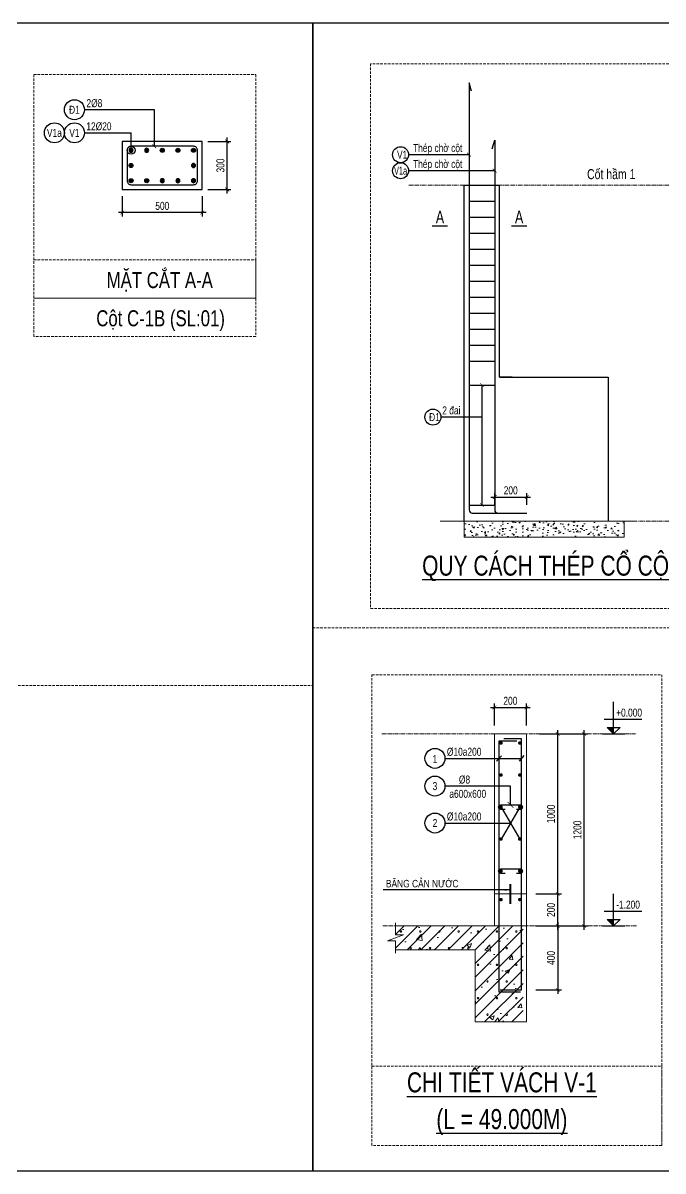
# Model space of a CAD drawing. Extents: x -165145 to 691808, y -202842 to 311040.
# Drawn here: x 245645 to 249643, y 34207 to 41382 of the extents above; entities that cross this region are included whole.
import ezdxf
from ezdxf.enums import TextEntityAlignment as Align

# ---------------------------------------------------------------- set-up
doc = ezdxf.new("R2010")
doc.units = 0
doc.header["$LTSCALE"] = 10
doc.header["$MEASUREMENT"] = 0
doc.linetypes.add('CENTER', pattern=[2, 1.25, -0.25, 0.25, -0.25])
doc.linetypes.add('HIDDEN', pattern=[2.3807, 1.587, -0.7937])
doc.layers.get('0').update_dxf_attribs({"linetype": 'CONTINUOUS'})
doc.layers.get('Defpoints').update_dxf_attribs({"color": 5, "linetype": 'CONTINUOUS'})
for name, color, linetype, lineweight in [('2', 2, 'CONTINUOUS', 18), ('5', 5, 'CONTINUOUS', 13), ('9', 9, 'CONTINUOUS', 9), ('GE_KC_DIM', 1, 'CONTINUOUS', 20), ('GE_KC_HATCH', 250, 'CONTINUOUS', 20), ('GE_KC_NETKHUAT', 9, 'HIDDEN', 20), ('GE_KC_NETMANH', 8, 'CONTINUOUS', 20), ('GE_KC_NETTHAY', 2, 'CONTINUOUS', 20), ('GE_KC_TEXT', 4, 'CONTINUOUS', 20), ('GE_KC_TRUC', 5, 'CENTER', 20)]:
    doc.layers.add(name, color=color, linetype=linetype, lineweight=lineweight)
for name, color, linetype in [('6', 6, 'CONTINUOUS'), ('GE_KC_BORDER', 7, 'CONTINUOUS'), ('GE_KC_CHI', 1, 'CONTINUOUS'), ('GE_KC_SNODE', 6, 'CONTINUOUS'), ('GE_KC_STEEL', 6, 'CONTINUOUS'), ('GE_KC_TEXT_BIG', 4, 'CONTINUOUS'), ('GE_KC_TEXT_TK', 4, 'CONTINUOUS'), ('KCS_CHI', 1, 'CONTINUOUS'), ('KCS_HATCH', 201, 'CONTINUOUS')]:
    doc.layers.add(name, color=color, linetype=linetype)
doc.styles.add('GE_KC-Arial', font='arial.ttf', dxfattribs={"width": 0.75})
doc.styles.add('GE_KC_BIGTEXT', font='arial.ttf', dxfattribs={"width": 0.75})
doc.styles.add('GE_KC_TEXT', font='arial.ttf', dxfattribs={"width": 0.8})
doc.dimstyles.new('GE_KC_DIM20', dxfattribs={"dimscale": 20, "dimtxt": 2.5, "dimasz": 1.2, "dimexe": 1.2, "dimexo": 0, "dimgap": 0.8, "dimtad": 1, "dimdec": 0, "dimzin": 1, "dimdsep": 46, "dimtxsty": 'GE_KC-Arial', "dimblk": 'ARCHTICK', "dimcen": 1.2, "dimdle": 1.2, "dimclrd": 1, "dimclre": 1, "dimclrt": 4, "dimadec": 0, "dimazin": 0, "dimtfac": 1, "dimtdec": 0, "dimtix": 1, "dimtmove": 2, "dimatfit": 3, "dimfxl": 0.15, "dimtvp": 0.833333, "dimtolj": 1, "dimtzin": 0, "dimarcsym": 0})
doc.dimstyles.new('GE_KC_DIM30', dxfattribs={"dimscale": 30, "dimtxt": 2, "dimasz": 1.2, "dimexe": 1.2, "dimexo": 0, "dimgap": 0.8, "dimtad": 1, "dimdec": 0, "dimzin": 1, "dimdsep": 46, "dimtxsty": 'GE_KC-Arial', "dimblk": 'ARCHTICK', "dimcen": 1.2, "dimdle": 1.2, "dimclrd": 1, "dimclre": 1, "dimclrt": 4, "dimadec": 0, "dimazin": 0, "dimtfac": 1, "dimtdec": 0, "dimtix": 1, "dimtmove": 2, "dimatfit": 3, "dimfxl": 0.15, "dimtvp": 0.833333, "dimtolj": 1, "dimtzin": 0, "dimarcsym": 0})

# ---------------------------------------------------------------- blocks, each defined once
blk = doc.blocks.new('_ArchTick')
at = {"color": 0, "linetype": 'ByBlock', "const_width": 0.15}
blk.add_lwpolyline([(-0.5, -0.5), (0.5, 0.5)], dxfattribs=at)
blk = doc.blocks.new('*D1081')
at = {"layer": 'Defpoints', "color": 0, "transparency": 16777216}
for p in [(248791.5, 38419.3), (248591.5, 38371.5), (248791.5, 38371.5)]:
    blk.add_point(p, dxfattribs=at)
at = {"layer": 'GE_KC_CHI', "color": 1, "lineweight": -2, "transparency": 16777216}
for p, q in [((248567.5, 38419.3), (248815.5, 38419.3)), ((248591.5, 38371.5), (248591.5, 38443.3)), ((248791.5, 38371.5), (248791.5, 38443.3))]:
    blk.add_line(p, q, dxfattribs=at)
at = {"layer": 'GE_KC_CHI', "color": 1, "lineweight": -2, "transparency": 16777216, "xscale": 24, "yscale": 24, "zscale": 24, "rotation": 180}
blk.add_blockref('_ArchTick', (248591.5, 38419.3), dxfattribs=at)
at = {"layer": 'GE_KC_CHI', "color": 1, "lineweight": -2, "transparency": 16777216, "xscale": 24, "yscale": 24, "zscale": 24}
blk.add_blockref('_ArchTick', (248791.5, 38419.3), dxfattribs=at)
at = {"layer": 'GE_KC_CHI', "color": 4, "transparency": 16777216, "insert": (248691.5, 38460.8), "char_height": 50, "attachment_point": 5, "style": 'GE_KC-Arial'}
blk.add_mtext('\\A1;200', dxfattribs=at)
blk = doc.blocks.new('*U1058')
at = {"layer": 'GE_KC_STEEL'}
blk.add_line((-80, 0), (80, 0), dxfattribs=at)
blk = doc.blocks.new('*U1059')
at = {"layer": 'GE_KC_TEXT', "color": 0, "linetype": 'ByBlock', "lineweight": -2, "transparency": 16777216}
for p in [(0, 1000), (0, 900), (0, 800), (0, 700), (0, 600), (0, 500), (0, 400), (0, 300), (0, 200), (0, 100), (0, 0)]:
    blk.add_blockref('*U1058', p, dxfattribs=at)
blk = doc.blocks.new('*D1089')
at = {"layer": 'Defpoints', "color": 0, "transparency": 16777216}
for p in [(248984.9, 36938.8), (249149.8, 36938.8), (248984.9, 35738.8)]:
    blk.add_point(p, dxfattribs=at)
at = {"layer": 'GE_KC_CHI', "color": 1, "lineweight": -2, "transparency": 16777216}
for p, q in [((249149.8, 35714.8), (249149.8, 36962.8)), ((248984.9, 36938.8), (249173.8, 36938.8)), ((248984.9, 35738.8), (249173.8, 35738.8))]:
    blk.add_line(p, q, dxfattribs=at)
at = {"layer": 'GE_KC_CHI', "color": 1, "lineweight": -2, "transparency": 16777216, "xscale": 24, "yscale": 24, "zscale": 24}
for p, rotation in [((249149.8, 36938.8), 90), ((249149.8, 35738.8), 270)]:
    blk.add_blockref('_ArchTick', p, dxfattribs=dict(at, rotation=rotation))
at = {"layer": 'GE_KC_CHI', "color": 4, "transparency": 16777216, "insert": (249108.3, 36338.8), "char_height": 50, "attachment_point": 5, "rotation": 90, "style": 'GE_KC-Arial'}
blk.add_mtext('\\A1;1200', dxfattribs=at)
blk = doc.blocks.new('*D1090')
at = {"layer": 'Defpoints', "color": 0, "transparency": 16777216}
for p in [(248847.9, 35938.8), (248984.9, 35938.8), (248847.9, 35738.8)]:
    blk.add_point(p, dxfattribs=at)
at = {"layer": 'GE_KC_CHI', "color": 1, "lineweight": -2, "transparency": 16777216}
for p, q in [((248984.9, 35714.8), (248984.9, 35962.8)), ((248847.9, 35938.8), (249008.9, 35938.8)), ((248847.9, 35738.8), (249008.9, 35738.8))]:
    blk.add_line(p, q, dxfattribs=at)
at = {"layer": 'GE_KC_CHI', "color": 1, "lineweight": -2, "transparency": 16777216, "xscale": 24, "yscale": 24, "zscale": 24}
for p, rotation in [((248984.9, 35938.8), 90), ((248984.9, 35738.8), 270)]:
    blk.add_blockref('_ArchTick', p, dxfattribs=dict(at, rotation=rotation))
at = {"layer": 'GE_KC_CHI', "color": 4, "transparency": 16777216, "insert": (248943.4, 35838.8), "char_height": 50, "attachment_point": 5, "rotation": 90, "style": 'GE_KC-Arial'}
blk.add_mtext('\\A1;200', dxfattribs=at)
blk = doc.blocks.new('*D1091')
at = {"layer": 'Defpoints', "color": 0, "transparency": 16777216}
for p in [(248847.9, 35738.8), (248847.9, 35338.8), (248984.9, 35338.8)]:
    blk.add_point(p, dxfattribs=at)
at = {"layer": 'GE_KC_CHI', "color": 1, "lineweight": -2, "transparency": 16777216}
for p, q in [((248847.9, 35738.8), (249008.9, 35738.8)), ((248984.9, 35762.8), (248984.9, 35314.8)), ((248847.9, 35338.8), (249008.9, 35338.8))]:
    blk.add_line(p, q, dxfattribs=at)
at = {"layer": 'GE_KC_CHI', "color": 1, "lineweight": -2, "transparency": 16777216, "xscale": 24, "yscale": 24, "zscale": 24}
for p, rotation in [((248984.9, 35738.8), 90), ((248984.9, 35338.8), 270)]:
    blk.add_blockref('_ArchTick', p, dxfattribs=dict(at, rotation=rotation))
at = {"layer": 'GE_KC_CHI', "color": 4, "transparency": 16777216, "insert": (248943.4, 35538.8), "char_height": 50, "attachment_point": 5, "rotation": 90, "style": 'GE_KC-Arial'}
blk.add_mtext('\\A1;400', dxfattribs=at)
blk = doc.blocks.new('*D1092')
at = {"layer": 'Defpoints', "color": 0, "transparency": 16777216}
for p in [(248789.3, 37104.1), (248589.3, 36991.4), (248789.3, 36991.4)]:
    blk.add_point(p, dxfattribs=at)
at = {"layer": 'GE_KC_CHI', "color": 1, "lineweight": -2, "transparency": 16777216}
for p, q in [((248565.3, 37104.1), (248813.3, 37104.1)), ((248589.3, 36991.4), (248589.3, 37128.1)), ((248789.3, 36991.4), (248789.3, 37128.1))]:
    blk.add_line(p, q, dxfattribs=at)
at = {"layer": 'GE_KC_CHI', "color": 1, "lineweight": -2, "transparency": 16777216, "xscale": 24, "yscale": 24, "zscale": 24, "rotation": 180}
blk.add_blockref('_ArchTick', (248589.3, 37104.1), dxfattribs=at)
at = {"layer": 'GE_KC_CHI', "color": 1, "lineweight": -2, "transparency": 16777216, "xscale": 24, "yscale": 24, "zscale": 24}
blk.add_blockref('_ArchTick', (248789.3, 37104.1), dxfattribs=at)
at = {"layer": 'GE_KC_CHI', "color": 4, "transparency": 16777216, "insert": (248689.3, 37145.6), "char_height": 50, "attachment_point": 5, "style": 'GE_KC-Arial'}
blk.add_mtext('\\A1;200', dxfattribs=at)
blk = doc.blocks.new('COS_CD')
at = {"layer": 'KCS_HATCH'}
blk.add_hatch(color=256, dxfattribs=at).paths.add_polyline_path([(37.5, 50), (87.5, 0), (87.5, 50)])
at = {"layer": 'KCS_CHI'}
for p, q in [((0, 0), (175, 0)), ((37.5, 50), (137.5, 50)), ((87.5, 0), (37.5, 50)), ((87.5, 0), (87.5, 50)), ((87.5, 0), (137.5, 50))]:
    blk.add_line(p, q, dxfattribs=at)
blk = doc.blocks.new('GE_KC_SNODE_ L1')
at = {"layer": 'GE_KC_SNODE'}
blk.add_hatch(color=0, dxfattribs=at).paths.add_polyline_path([(12.5, 0, 1), (-12.5, 0, 1)])
at = {"layer": 'GE_KC_SNODE', "color": 0}
blk.add_circle((0, 0), 12.5, dxfattribs=at)
blk = doc.blocks.new('*D1283')
at = {"layer": 'Defpoints', "color": 0, "transparency": 16777216}
for p in [(246265.4, 40300.5), (246765.4, 40300.5), (246265.4, 40196.9)]:
    blk.add_point(p, dxfattribs=at)
at = {"layer": 'GE_KC_DIM', "color": 1, "lineweight": -2, "transparency": 16777216}
for p, q in [((246265.4, 40300.5), (246265.4, 40172.9)), ((246765.4, 40300.5), (246765.4, 40172.9)), ((246789.4, 40196.9), (246241.4, 40196.9))]:
    blk.add_line(p, q, dxfattribs=at)
at = {"layer": 'GE_KC_DIM', "color": 1, "lineweight": -2, "transparency": 16777216, "xscale": 24, "yscale": 24, "zscale": 24, "rotation": 180}
blk.add_blockref('_ArchTick', (246265.4, 40196.9), dxfattribs=at)
at = {"layer": 'GE_KC_DIM', "color": 1, "lineweight": -2, "transparency": 16777216, "xscale": 24, "yscale": 24, "zscale": 24}
blk.add_blockref('_ArchTick', (246765.4, 40196.9), dxfattribs=at)
at = {"layer": 'GE_KC_DIM', "color": 4, "transparency": 16777216, "insert": (246515.4, 40238.4), "char_height": 50, "attachment_point": 5, "style": 'GE_KC-Arial'}
blk.add_mtext('\\A1;500', dxfattribs=at)
blk = doc.blocks.new('*D1284')
at = {"layer": 'Defpoints', "color": 0, "transparency": 16777216}
for p in [(246799.6, 40641.2), (246920.2, 40641.2), (246799.6, 40341.2)]:
    blk.add_point(p, dxfattribs=at)
at = {"layer": 'GE_KC_DIM', "color": 1, "lineweight": -2, "transparency": 16777216}
for p, q in [((246799.6, 40641.2), (246944.2, 40641.2)), ((246920.2, 40317.2), (246920.2, 40665.2)), ((246799.6, 40341.2), (246944.2, 40341.2))]:
    blk.add_line(p, q, dxfattribs=at)
at = {"layer": 'GE_KC_DIM', "color": 1, "lineweight": -2, "transparency": 16777216, "xscale": 24, "yscale": 24, "zscale": 24}
for p, rotation in [((246920.2, 40641.2), 90), ((246920.2, 40341.2), 270)]:
    blk.add_blockref('_ArchTick', p, dxfattribs=dict(at, rotation=rotation))
at = {"layer": 'GE_KC_DIM', "color": 4, "transparency": 16777216, "insert": (246878.7, 40491.2), "char_height": 50, "attachment_point": 5, "rotation": 90, "style": 'GE_KC-Arial'}
blk.add_mtext('\\A1;300', dxfattribs=at)
blk = doc.blocks.new('*D1824')
at = {"layer": 'Defpoints', "color": 0, "transparency": 16777216}
for p in [(248871.2, 36938.8), (248984.9, 36938.8), (248847.9, 35938.8)]:
    blk.add_point(p, dxfattribs=at)
at = {"layer": 'GE_KC_CHI', "color": 1, "lineweight": -2, "transparency": 16777216}
for p, q in [((248984.9, 35914.8), (248984.9, 36962.8)), ((248871.2, 36938.8), (249008.9, 36938.8)), ((248847.9, 35938.8), (249008.9, 35938.8))]:
    blk.add_line(p, q, dxfattribs=at)
at = {"layer": 'GE_KC_CHI', "color": 1, "lineweight": -2, "transparency": 16777216, "xscale": 24, "yscale": 24, "zscale": 24}
for p, rotation in [((248984.9, 36938.8), 90), ((248984.9, 35938.8), 270)]:
    blk.add_blockref('_ArchTick', p, dxfattribs=dict(at, rotation=rotation))
at = {"layer": 'GE_KC_CHI', "color": 4, "transparency": 16777216, "insert": (248943.4, 36438.8), "char_height": 50, "attachment_point": 5, "rotation": 90, "style": 'GE_KC-Arial'}
blk.add_mtext('\\A1;1000', dxfattribs=at)

msp = doc.modelspace()

# ---------------------------------------------------------------- hatches: boundary and pattern name
at = {"layer": 'GE_KC_HATCH'}
h = msp.add_hatch(dxfattribs=at)
h.set_pattern_fill('AR-CONC', color=256, scale=12.5)
h.set_pattern_definition([(50, (248301.54, 39418.84), (89.6575, -7.844), [9.375, -103.125]), (355, (248301.54, 39418.84), (-17.344, 94.024), [7.5, -82.5]), (100.4514, (248309.01, 39418.19), (72.3136, 86.18), [7.9675, -87.643]), (46.184, (248301.54, 39443.84), (133.405, -20.69), [14.062, -154.688]), (96.636, (248312.66, 39442.12), (116.833, 121.765), [11.951, -131.464]), (351.184, (248301.54, 39443.84), (116.833, 121.765), [11.25, -123.75]), (21, (248314.04, 39437.59), (74.6134, -50.3274), [9.375, -103.125]), (326, (248314.04, 39437.59), (30.4144, 90.644), [7.5, -82.5]), (71.4514, (248320.26, 39433.4), (105.028, 40.3164), [7.9675, -87.6428]), (37.5, (248301.538, 39418.843), (1.52, 41.61173), [0, -81.5, 0, -83.75, 0, -82.8125]), (7.5, (248301.54, 39418.843), (32.8837, 49.3015), [0, -47.75, 0, -79.625, 0, -31.5625]), (327.5, (248273.663, 39418.843), (66.7278, -2.81936), [0, -31.25, 0, -97.5, 0, -129.375]), (317.5, (248261.16, 39418.84), (72.8983, 12.5131), [0, -40.625, 0, -64.75, 0, -91.875])])
h.paths.add_polyline_path([(249399.62406, 38268.84256), (248401.53792, 38268.84256), (248401.53792, 38168.84256), (249399.62406, 38168.84256)])
at = {"layer": 'GE_KC_HATCH', "ltscale": 0.5}
h = msp.add_hatch(dxfattribs=at)
h.set_pattern_fill('BETONG', color=256, scale=40, pattern_type=2)
h.set_pattern_definition([(0, (93743.96, -132967.83), (0, 207.8461), [5, -115]), (0, (93743.96, -132959.17), (0, 207.8461), [5, -115]), (120, (93743.96, -132967.83), (-180, -103.92305), [5, -115]), (120, (93751.46, -132963.5), (-180, -103.92305), [5, -115]), (0, (93803.96, -132863.9), (0, 207.8461), [5, -115]), (0, (93803.96, -132855.24), (0, 207.8461), [5, -115]), (120, (93803.96, -132863.9), (-180, -103.92305), [5, -115]), (120, (93811.46, -132859.57), (-180, -103.92305), [5, -115]), (60, (93748.96, -132967.83), (-180, 103.92305), [5, -115]), (60, (93741.46, -132963.5), (-180, 103.92305), [5, -115]), (60, (93808.96, -133071.75), (-180, 103.92305), [5, -115]), (60, (93801.46, -133067.42), (-180, 103.92305), [5, -115]), (45, (93743.955, -132967.83), (-42.426407, 42.426407), []), (50, (93743.96, -132967.83), (286.90407, -25.10085), [30, -330]), (355, (93743.96, -132967.83), (-55.50053, 300.87685), [24, -264]), (100.4514, (93767.86, -132969.92), (231.40375, 275.77582), [25.49608, -280.45684]), (46.1842, (93743.96, -132887.83), (426.8964, -66.2076), [45, -495]), (96.6356, (93779.53, -132893.34), (373.8651, 389.64715), [38.2441, -420.6852]), (351.1842, (93743.96, -132887.83), (373.8648, 389.6474), [36, -396]), (21, (93783.96, -132907.83), (238.76282, -161.04756), [30, -330]), (326, (93783.96, -132907.83), (97.32613, 290.06), [24, -264]), (71.4514, (93803.85, -132921.25), (336.08905, 129.0122), [25.49608, -280.45684]), (37.5, (93743.96, -132967.83), (4.86394, 133.15754), [0, -260.8, 0, -268, 0, -265]), (7.5, (93743.96, -132967.83), (105.227815, 157.764685), [0, -152.8, 0, -254.8, 0, -101]), (327.5, (93654.76, -132967.83), (213.528974, -9.02195), [0, -100, 0, -312, 0, -414]), (317.5, (93614.76, -132967.83), (233.27447, 40.042), [0, -130, 0, -207.2, 0, -294])])
h.paths.add_polyline_path([(248469.27242, 35588.84961), (248469.27242, 35138.84961), (248769.27242, 35138.84961), (248769.27242, 35738.84961), (247971.99998, 35738.84961), (247971.99998, 35682.66211), (248022.06248, 35682.66211), (247921.93748, 35645.03711), (247971.99998, 35645.03711), (247971.99998, 35588.84961)])

# ---------------------------------------------------------------- linework, layer by layer
at = {"layer": '2'}
msp.add_line((248469.27242, 35138.84961), (248789.27242, 35138.84961), dxfattribs=at)
at = {"layer": '5'}
msp.add_line((248569.27242, 35738.84961), (248789.27242, 35738.84961), dxfattribs=at)
at = {"layer": '6'}
for points in [[(248655.84318, 36467.46083), (248630.02126, 36467.46083, -1), (248630.02126, 36495.61951), (248750.48354, 36495.61951, -1), (248750.48354, 36467.46083), (248726.91331, 36467.46083)], [(248655.84318, 36067.46083), (248630.02126, 36067.46083, -1), (248630.02126, 36095.61951), (248750.48354, 36095.61951, -1), (248750.48354, 36067.46083), (248726.91331, 36067.46083)]]:
    msp.add_lwpolyline(points, format="xyb", dxfattribs=at)
at = {"layer": '9', "const_width": 12.5}
msp.add_lwpolyline([(248689.27242, 35875.99295), (248689.27242, 36001.70627)], dxfattribs=at).dxf.unprotected_set("ltscale", 0)
at = {"layer": '9'}
msp.add_lwpolyline([(247971.99998, 35758.84961), (247971.99998, 35682.66211), (248022.06248, 35682.66211), (247921.93748, 35645.03711), (247971.99998, 35645.03711), (247971.99998, 35568.84961)], dxfattribs=at)
at = {"layer": 'Defpoints'}
for points in [[(238829.62104, 41381.99009), (247454.62104, 41381.99009), (247454.62104, 34206.99009), (238829.62104, 34206.99009)], [(247454.62104, 41381.99009), (256079.62104, 41381.99009), (256079.62104, 34206.99009), (247454.62104, 34206.99009)]]:
    msp.add_lwpolyline(points, close=True, dxfattribs=at)
at = {"layer": 'GE_KC_BORDER'}
for p, q in [((248401.53792, 39168.84256), (248401.53792, 40368.84256)), ((248401.53792, 40368.84256), (248621.53792, 40368.84256)), ((248621.53792, 39168.84256), (248621.53792, 40368.84256)), ((248401.53792, 38268.84256), (248401.53792, 39168.84256)), ((248401.53792, 39168.84256), (248401.53792, 39168.84256)), ((248621.53792, 39168.84256), (249299.62406, 39168.84256)), ((249299.62406, 39168.84256), (249299.62406, 38268.84256))]:
    msp.add_line(p, q, dxfattribs=at)
at = {"layer": 'GE_KC_BORDER', "ltscale": 1.3}
msp.add_line((248701.53792, 39168.84256), (248621.53792, 39168.84256), dxfattribs=at)
at = {"layer": 'GE_KC_BORDER'}
msp.add_lwpolyline([(246265.41955, 40341.1632), (246765.41955, 40341.1632), (246765.41955, 40641.1632), (246265.41955, 40641.1632)], close=True, dxfattribs=at)
at = {"layer": 'GE_KC_CHI'}
for p, q in [((246029.17263, 40695.22344), (246320.41955, 40695.22344)), ((246320.41955, 40586.1632), (246320.41955, 40695.22344)), ((248431.53792, 40558.74398, 0), (248053.88993, 40558.74398, 0)), ((248591.53792, 40458.74398, 0), (248053.88993, 40458.74398, 0)), ((248511.53792, 39118.84256), (248511.53792, 38368.84256)), ((248511.53792, 38918.84256, 0), (248255.6804, 38918.84256, 0)), ((249334.18585, 36938.84961), (249334.18585, 37138.84961)), ((249274.18585, 37030.84961), (249509.34902, 37030.84961)), ((248747.79142, 36481.93865), (248630.93475, 36281.93865)), ((248630.93475, 36481.93865), (248747.79142, 36281.93865)), ((249334.18585, 35738.84961), (249334.18585, 35938.84961)), ((249274.18585, 35830.84961), (249509.34902, 35830.84961))]:
    msp.add_line(p, q, dxfattribs=at)
for points in [[(248280.96946, 36786.19058), (248760.06595, 36786.19058)], [(248633.47889, 36802.7648), (248603.47889, 36767.7648)], [(248774.27242, 36803.69058), (248744.27242, 36768.69058)], [(248280.96946, 36381.93865), (248689.36308, 36381.93865)]]:
    msp.add_lwpolyline(points, dxfattribs=at)
msp.add_circle((246320.41955, 40586.1632), 25, dxfattribs=at)
at = {"layer": 'GE_KC_NETKHUAT'}
msp.add_line((238829.62104, 37242.17447), (247454.62104, 37242.17447), dxfattribs=at)
msp.add_lwpolyline([(247454.62104, 37601.29119), (252564.48284, 37601.29119), (252564.48284, 41381.99009), (252564.48284, 41381.99009)], dxfattribs=at)
for points in [[(247816.45975, 37721.9375), (250583.10955, 37721.9375), (250583.10955, 41127.26247), (247816.45975, 41127.26247)], [(245713.29336, 41059.13628), (247098.93173, 41059.13628), (247098.93173, 39662.15131), (245713.29336, 39662.15131)], [(245713.29336, 39900.84384), (247098.93173, 39900.84384), (247098.93173, 39662.15131), (245713.29336, 39662.15131)], [(245713.29336, 39662.15131), (247098.93173, 39662.15131), (247098.93173, 39423.45879), (245713.29336, 39423.45879)], [(247825.08831, 37309.06684), (249635.39995, 37309.06684), (249635.39995, 34367.34671), (247825.08831, 34367.34671)], [(247825.08831, 34861.74068), (249635.39995, 34861.74068), (249635.39995, 34367.34671), (247825.08831, 34367.34671)]]:
    msp.add_lwpolyline(points, close=True, dxfattribs=at)
at = {"layer": 'GE_KC_NETMANH'}
msp.add_lwpolyline([(248401.53792, 38268.84256), (249399.62406, 38268.84256), (249399.62406, 38168.84256), (248401.53792, 38168.84256)], close=True, dxfattribs=at)
at = {"layer": 'GE_KC_NETTHAY'}
for p, q in [((248589.27242, 35738.84961), (248589.27242, 36938.84961)), ((248789.27242, 36938.84961), (248589.27242, 36938.84961)), ((248789.27242, 35738.84961), (248789.27242, 36938.84961)), ((248589.27242, 35938.84961), (248789.27242, 35938.84961)), ((248589.27242, 35738.84961), (247971.99998, 35738.84961)), ((248469.27242, 35588.84961), (247971.99998, 35588.84961)), ((248469.27242, 35588.84961), (248469.27242, 35138.84961))]:
    msp.add_line(p, q, dxfattribs=at)
msp.add_lwpolyline([(248469.27242, 35138.84961), (248789.27242, 35138.84961), (248789.27242, 35738.84961)], dxfattribs=at)
at = {"layer": 'GE_KC_SNODE', "const_width": 10.2}
for points in [[(248625.23475, 36881.93865, -1), (248636.63475, 36881.93865, -1)], [(248753.49142, 36881.93865, 1), (248742.09142, 36881.93865, 1)], [(248625.23475, 36681.93865, -1), (248636.63475, 36681.93865, -1)], [(248753.49142, 36681.93865, 1), (248742.09142, 36681.93865, 1)], [(248625.23475, 36481.93865, -1), (248636.63475, 36481.93865, -1)], [(248753.49142, 36481.93865, 1), (248742.09142, 36481.93865, 1)], [(248625.23475, 36281.93865, -1), (248636.63475, 36281.93865, -1)], [(248753.49142, 36281.93865, 1), (248742.09142, 36281.93865, 1)], [(248625.23475, 36081.93865, -1), (248636.63475, 36081.93865, -1)], [(248753.49142, 36081.93865, 1), (248742.09142, 36081.93865, 1)], [(248625.23475, 35903.28187, -1), (248636.63475, 35903.28187, -1)], [(248753.49142, 35903.28187, 1), (248742.09142, 35903.28187, 1)]]:
    msp.add_lwpolyline(points, format="xyb", close=True, dxfattribs=at)
at = {"layer": 'GE_KC_STEEL'}
for p, q in [((248431.53792, 39118.84256), (248591.53792, 39118.84256)), ((248431.53792, 38368.84256), (248591.53792, 38368.84256))]:
    msp.add_line(p, q, dxfattribs=at)
at = {"layer": 'GE_KC_STEEL', "linetype": 'Continuous'}
for points in [[(248447.03602, 40954.70994), (248431.53792, 41008.34116), (248431.53792, 38338.84256, 0.4142135624), (248451.53792, 38318.84256), (248629.53792, 38318.84256)], [(248576.03983, 40595.04421), (248591.53792, 40648.67543), (248591.53792, 38338.84256, 0.4142135624), (248611.53792, 38318.84256), (248791.51591, 38318.84256)]]:
    msp.add_lwpolyline(points, format="xyb", dxfattribs=at)
at = {"layer": 'GE_KC_STEEL'}
msp.add_lwpolyline([(246320.41955, 40371.1632), (246710.41955, 40371.1632, 0.4142135624), (246735.41955, 40396.1632), (246735.41955, 40586.1632, 0.4142135624), (246710.41955, 40611.1632), (246320.41955, 40611.1632, 0.4142135624), (246295.41955, 40586.1632), (246295.41955, 40396.1632, 0.4142135624)], format="xyb", close=True, dxfattribs=at)
for points in [[(248752.56595, 35325.0818), (248619.27242, 35325.0818), (248619.27242, 36894.96881), (248730.06595, 36894.96881)], [(248625.97889, 35338.84961), (248759.27242, 35338.84961), (248759.27242, 36908.73661), (248648.47889, 36908.73661)]]:
    msp.add_lwpolyline(points, dxfattribs=at)
at = {"layer": 'GE_KC_TEXT_TK', "color": 1}
for centre, radius in [((245966.67263, 40839.68912), 62.5), ((245841.67263, 40695.22344), 62.5), ((245966.67263, 40695.22344), 62.5), ((248003.88993, 40558.74398, 0), 50), ((248003.88993, 40458.74398, 0), 50), ((248205.6804, 38918.84256, 0), 50), ((248218.46946, 36786.19058), 62.5), ((248218.46946, 36612.59346), 62.5), ((248218.46946, 36381.93865), 62.5)]:
    msp.add_circle(centre, radius, dxfattribs=at)
at = {"layer": 'GE_KC_TRUC', "ltscale": 2}
for p, q in [((250080.02701, 40368.84256), (248051.84219, 40368.84256)), ((250080.02701, 38268.84256), (248251.84219, 38268.84256)), ((249474.96087, 38268.84256), (248251.84219, 38268.84256)), ((247886.1077, 36938.84961), (249476.60774, 36938.84961)), ((247892.87899, 35738.84961), (249481.73513, 35738.84961))]:
    msp.add_line(p, q, dxfattribs=at)

# ---------------------------------------------------------------- block references
at = {"layer": 'GE_KC_CHI', "xscale": 0.8, "yscale": 0.8, "zscale": 0.8}
for p in [(249264.18585, 36938.84961), (249264.18585, 35738.84961)]:
    msp.add_blockref('COS_CD', p, dxfattribs=at)
at = {"layer": 'GE_KC_DIM', "color": 1, "xscale": 24.00000000000011, "yscale": 24.00000000000011, "zscale": 24.00000000000011, "rotation": 90}
for p in [(248431.53792, 40558.74398, 0), (248591.53792, 40458.74398, 0), (248511.53792, 39118.84256), (248511.53792, 38368.84256)]:
    msp.add_blockref('_ArchTick', p, dxfattribs=at)
at = {"layer": 'GE_KC_SNODE', "xscale": -1}
for p in [(246320.41955, 40586.1632), (246417.91955, 40586.1632)]:
    msp.add_blockref('GE_KC_SNODE_ L1', p, dxfattribs=at)
at = {"layer": 'GE_KC_SNODE'}
for p in [(246515.41955, 40586.1632), (246612.91955, 40586.1632), (246710.41955, 40586.1632)]:
    msp.add_blockref('GE_KC_SNODE_ L1', p, dxfattribs=at)
at = {"layer": 'GE_KC_SNODE', "rotation": 180}
for p in [(246320.41955, 40491.1632), (246320.41955, 40396.1632), (246417.91955, 40396.1632)]:
    msp.add_blockref('GE_KC_SNODE_ L1', p, dxfattribs=at)
at = {"layer": 'GE_KC_SNODE', "xscale": -1, "rotation": 180}
for p in [(246710.41955, 40491.1632), (246515.41955, 40396.1632), (246612.91955, 40396.1632), (246710.41955, 40396.1632)]:
    msp.add_blockref('GE_KC_SNODE_ L1', p, dxfattribs=at)
at = {"layer": 'GE_KC_TEXT'}
msp.add_blockref('*U1059', (248511.53792, 39268.84256), dxfattribs=at)

# ---------------------------------------------------------------- texts
at = {"layer": 'GE_KC_TEXT', "style": 'GE_KC_TEXT'}
for s, height, width, p in [('2%%C8', 50, 0.75, (246041.81719, 40855.68912)), ('12%%C20', 50, 0.75, (246041.17263, 40711.22344)), ('Cốt hầm 1', 62.5, 0.75, (249168.32369, 40405.84542)), ('+0.000', 50, 0.75, (249350.03202, 37046.84961)), ('%%C10a200', 50, 0.75, (248292.96946, 36802.19058)), ('%%C8', 50, 0.75, (248368.10329, 36628.59346)), ('a600x600', 50, 0.75, (248308.21334, 36539.46948)), ('%%C10a200', 50, 0.75, (248292.96946, 36397.93865)), ('BĂNG CẢN NƯỚC', 46.875, 0.8, (247912.04786, 35979.79196)), ('-1.200', 50, 0.75, (249350.03202, 35846.84961))]:
    msp.add_text(s, height=height, dxfattribs=dict(at, width=width)).set_placement(p)
at = {"layer": 'GE_KC_TEXT', "style": 'GE_KC_TEXT', "width": 0.75}
for s, p in [('Thép chờ cột', (248389.36899, 40575.5741, 0)), ('Thép chờ cột', (248389.36899, 40475.5741, 0)), ('2 đai', (248377.49774, 38935.67269, 0))]:
    msp.add_text(s, height=50, dxfattribs=at).set_placement(p, align=Align.RIGHT)
at = {"layer": 'GE_KC_TEXT_BIG'}
for s, height, style, width, p in [('%%U A ', 80, 'GE_KC_BIGTEXT', 0.7, (248249.77922, 40129.22556)), ('%%U A ', 80, 'GE_KC_BIGTEXT', 0.7, (248744.05725, 40129.22556)), ('MẶT CẮT A-A', 100, 'GE_KC_TEXT', 0.75, (246499.67965, 39725.01706)), ('Cột C-1B (SL:01) ', 100, 'GE_KC_TEXT', 0.75, (246519.47165, 39486.32454)), ('%%UQUY CÁCH THÉP CỔ CỘT LOẠI 3', 125, 'GE_KC_BIGTEXT', 0.75, (249171.52697, 37928.10198)), ('%%UCHI TIẾT VÁCH V-1', 125, 'GE_KC_BIGTEXT', 0.75, (248636.38936, 34698.76253)), ('%%U(L = 49.000M)', 125, 'GE_KC_BIGTEXT', 0.75, (248636.38936, 34469.28663))]:
    msp.add_text(s, height=height, dxfattribs=dict(at, style=style, width=width)).set_placement(p, align=Align.CENTER)
at = {"layer": 'GE_KC_TEXT_TK', "style": 'GE_KC_TEXT'}
for s, width, p in [('Đ1', 0.75, (245966.67263, 40839.68912)), ('V1a', 0.75, (245841.67263, 40695.22344)), ('V1', 0.75, (245966.67263, 40695.22344)), ('V1', 0.75, (248013.50794, 40558.74398, 0)), ('V1a', 0.6, (248003.81375, 40458.74398, 0)), ('Đ1', 0.75, (248215.29841, 38918.84256, 0)), ('1', 0.75, (248218.46946, 36781.78739)), ('3', 0.75, (248218.46946, 36612.59346)), ('2', 0.75, (248218.46946, 36381.93865))]:
    msp.add_text(s, height=50, dxfattribs=dict(at, width=width)).set_placement(p, align=Align.MIDDLE_CENTER)

# ---------------------------------------------------------------- dimensions: what is measured, and where the dimension line sits
at = {"layer": 'GE_KC_CHI'}
for base, p1, p2, picture, middle in [((248791.51591, 38419.27818), (248591.51591, 38371.49241), (248791.51591, 38371.49241), '*D1081', (248691.51591, 38460.80683)), ((248789.27242, 37104.05842), (248589.27242, 36991.38489), (248789.27242, 36991.38489), '*D1092', (248689.27242, 37145.58707))]:
    dim = msp.add_linear_dim(base=base, p1=p1, p2=p2, dimstyle='GE_KC_DIM20', dxfattribs=at)
    dim.commit()
    dim.dimension.update_dxf_attribs({"geometry": picture, "text_midpoint": middle})
for base, p1, p2, picture, middle in [((248984.93756, 36938.84961), (248847.88724, 35938.84961), (248871.22148, 36938.84961), '*D1824', (248943.40891, 36438.84961)), ((249149.81754, 36938.84961), (248984.93756, 35738.84961), (248984.93756, 36938.84961), '*D1089', (249108.28889, 36338.84961)), ((248984.93756, 35938.84961), (248847.88724, 35738.84961), (248847.88724, 35938.84961), '*D1090', (248943.40891, 35838.84961)), ((248984.93756, 35338.84961), (248847.88724, 35738.84961), (248847.88724, 35338.84961), '*D1091', (248943.40891, 35538.84961))]:
    dim = msp.add_linear_dim(base=base, p1=p1, p2=p2, angle=90, dimstyle='GE_KC_DIM20', dxfattribs=at)
    dim.commit()
    dim.dimension.update_dxf_attribs({"geometry": picture, "text_midpoint": middle})
at = {"layer": 'GE_KC_DIM'}
dim = msp.add_linear_dim(base=(246920.22641, 40641.1632), p1=(246799.64784, 40341.1632), p2=(246799.64784, 40641.1632), angle=90, dimstyle='GE_KC_DIM20', dxfattribs=at)
dim.commit()
dim.dimension.update_dxf_attribs({"geometry": '*D1284', "text_midpoint": (246878.68071, 40491.1632)})
dim = msp.add_linear_dim(base=(246265.41955, 40196.91815), p1=(246765.41955, 40300.51119), p2=(246265.41955, 40300.51119), dimstyle='GE_KC_DIM20', dxfattribs=at)
dim.commit()
dim.dimension.update_dxf_attribs({"geometry": '*D1283', "text_midpoint": (246515.41955, 40238.4468)})

# ---------------------------------------------------------------- leaders
at = {"layer": '6'}
msp.add_leader([(248690.2524, 36495.61951), (248690.2524, 36612.59346), (248280.96946, 36612.59346)], dimstyle='GE_KC_DIM30', override={"dimgap": 0.8, "dimtad": 0, "dimldrblk": 'ArchTick'}, dxfattribs=at)
at = {"layer": 'GE_KC_BORDER'}
msp.add_leader([(248689.27242, 35964.12896), (247894.5668, 35964.12896)], dimstyle='GE_KC_DIM30', override={"dimgap": 0.8, "dimtad": 0}, dxfattribs=at)
at = {"layer": 'GE_KC_DIM'}
msp.add_leader([(246465.88442, 40611.1632), (246465.88442, 40839.68912), (246029.81719, 40839.68912)], dimstyle='GE_KC_DIM20', override={"dimldrblk": 'ArchTick'}, dxfattribs=at)

doc.saveas('drawing.dxf')
